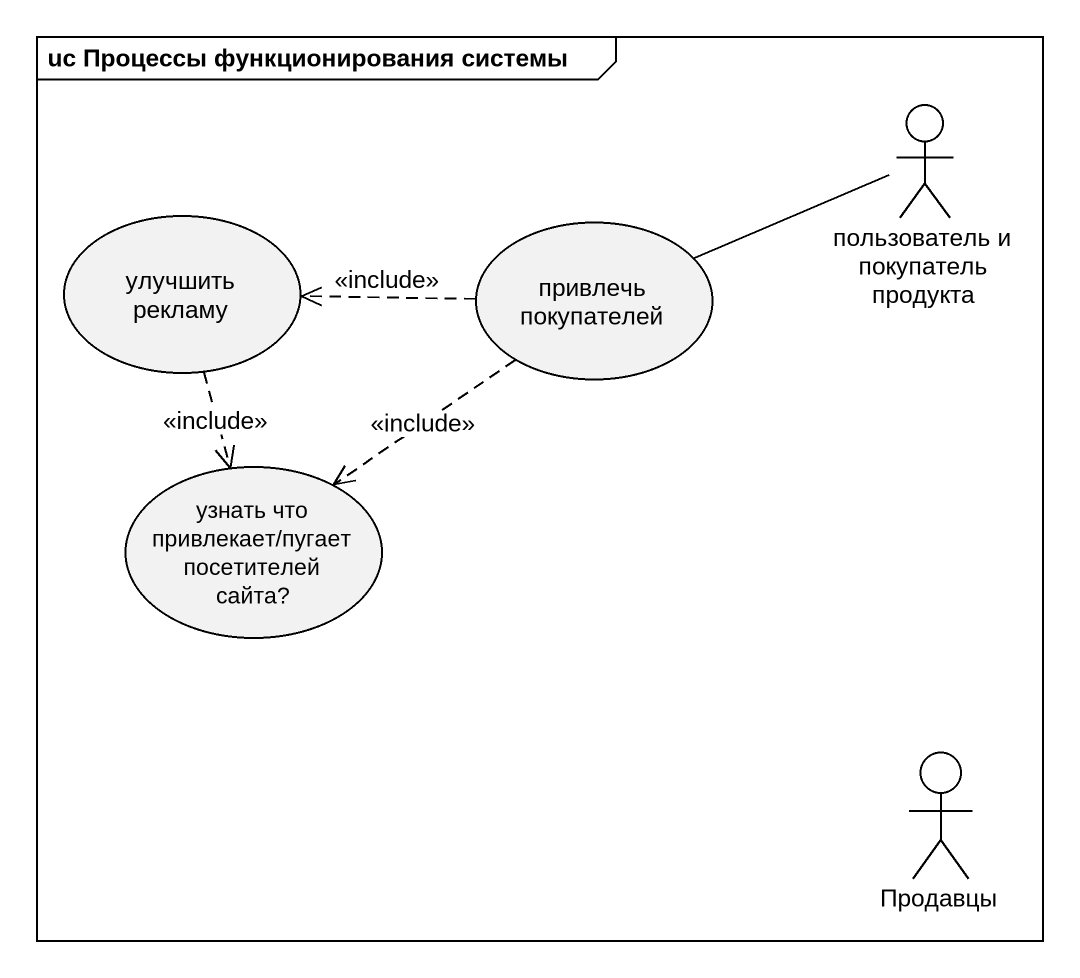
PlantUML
@startuml
mainframe uc Процессы функционирования системы
actor "пользователь и покупатель продукта" as пользователь_и_покупатель
usecase "улучшить рекламу" as улучшить_рекламу
usecase "привлечь покупателей" as привлечь_покупателей
usecase "узнать что привлекает/пугает посетителей сайта?" as узнать_что_привлекает
actor Продавцы
пользователь_и_покупатель -left- привлечь_покупателей
улучшить_рекламу ..> узнать_что_привлекает : <<include>>
привлечь_покупателей .left.> улучшить_рекламу : <<include>>
привлечь_покупателей ..> узнать_что_привлекает : <<include>>
@enduml
